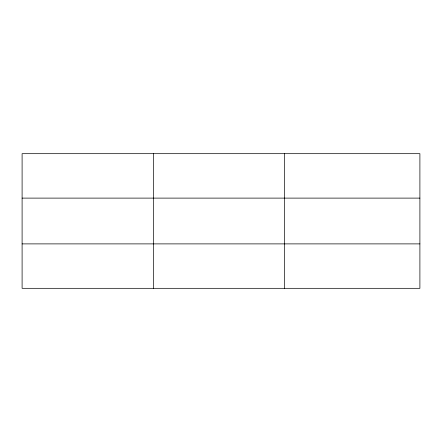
<?xml version="1.0" encoding="UTF-8"?>
<svg xmlns="http://www.w3.org/2000/svg" width="442" height="442" viewBox="0 0 442 442"><rect width="100%" height="100%" fill="white"/><g stroke="black" fill="none" stroke-linecap="round" stroke-linejoin="round"><path stroke-width="0.66" d="M153.374 288.317L153.374 153.683M284.648 288.317L284.648 153.683M419.9 243.89L419.9 288.317L22.1 288.317L22.1 153.683L419.9 153.683L419.9 243.89L22.1 243.89M22.1 198.11L419.9 198.11"/></g></svg>
